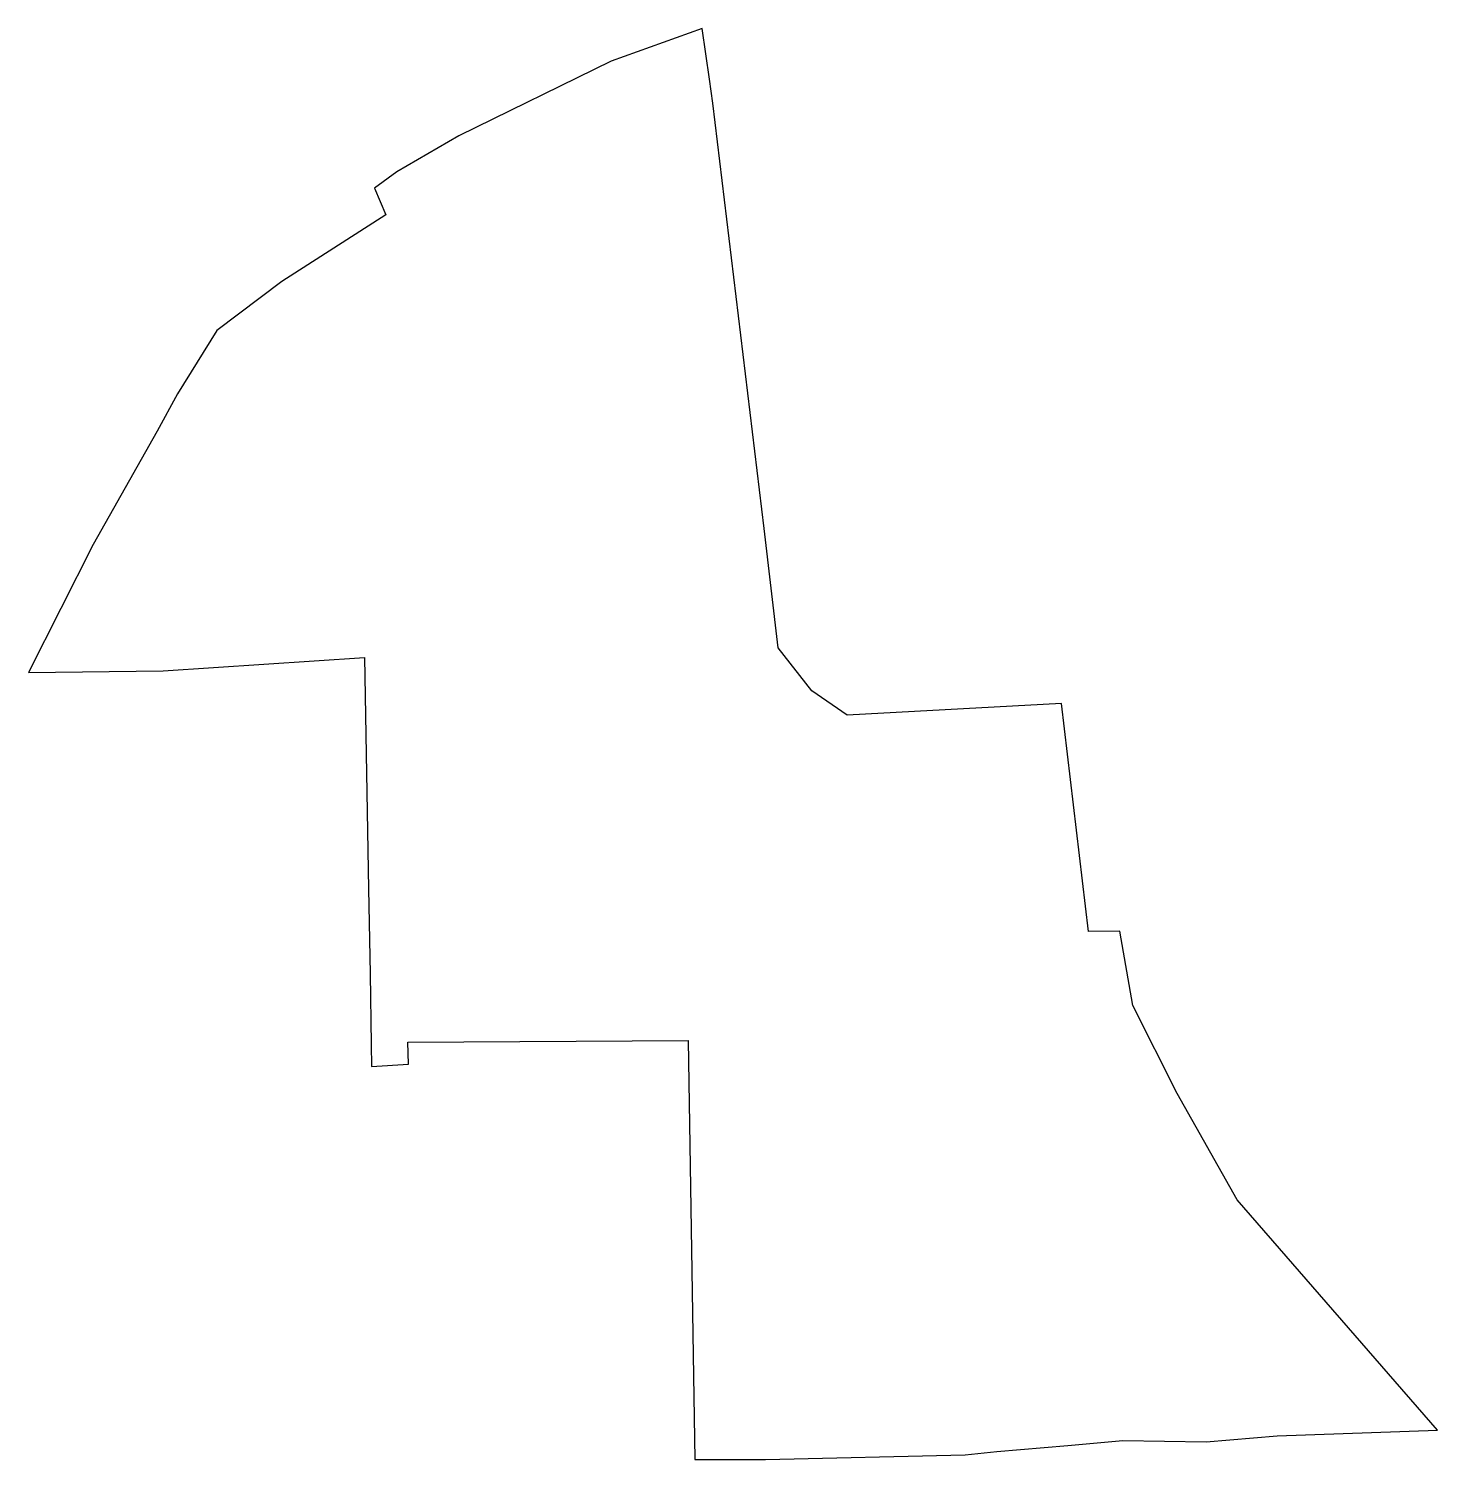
# Model space of a CAD drawing. Header units: millimetres. Extents: x 613753 to 613909, y 1320648 to 1320807.
import ezdxf

# ---------------------------------------------------------------- set-up
doc = ezdxf.new("R2010")
doc.units = ezdxf.units.MM

msp = doc.modelspace()

# ---------------------------------------------------------------- linework, layer by layer
at = {"color": 7}
msp.add_lwpolyline([(613827.12, 1320648.25), (613834.93, 1320648.25), (613857.01, 1320648.76), (613860.51, 1320649.11), (613868.36, 1320649.78), (613874.48, 1320650.33), (613883.67, 1320650.21), (613891.52, 1320650.85), (613909.26, 1320651.47), (613887.12, 1320676.97), (613880.48, 1320688.72), (613875.58, 1320698.48), (613874.13, 1320706.68), (613870.67, 1320706.64), (613867.67, 1320731.87), (613843.97, 1320730.57), (613840.07, 1320733.28), (613836.34, 1320738.02), (613834.79, 1320751.25), (613829.1, 1320798.29), (613828.72, 1320800.93), (613827.92, 1320806.54), (613817.84, 1320802.93), (613801.02, 1320794.69), (613794.14, 1320790.71), (613791.69, 1320788.88), (613792.92, 1320785.92), (613781.42, 1320778.57), (613774.22, 1320773.13), (613769.89, 1320766.15), (613767.62, 1320762), (613760.54, 1320749.45), (613753.41, 1320735.3), (613768.28, 1320735.48), (613790.55, 1320736.95), (613791.01, 1320711.37), (613791.19, 1320701.97), (613791.29, 1320694.15), (613791.33, 1320691.71), (613795.43, 1320691.96), (613795.35, 1320694.41), (613826.36, 1320694.6), (613827.12, 1320648.25)], dxfattribs=at)

doc.saveas('drawing.dxf')
